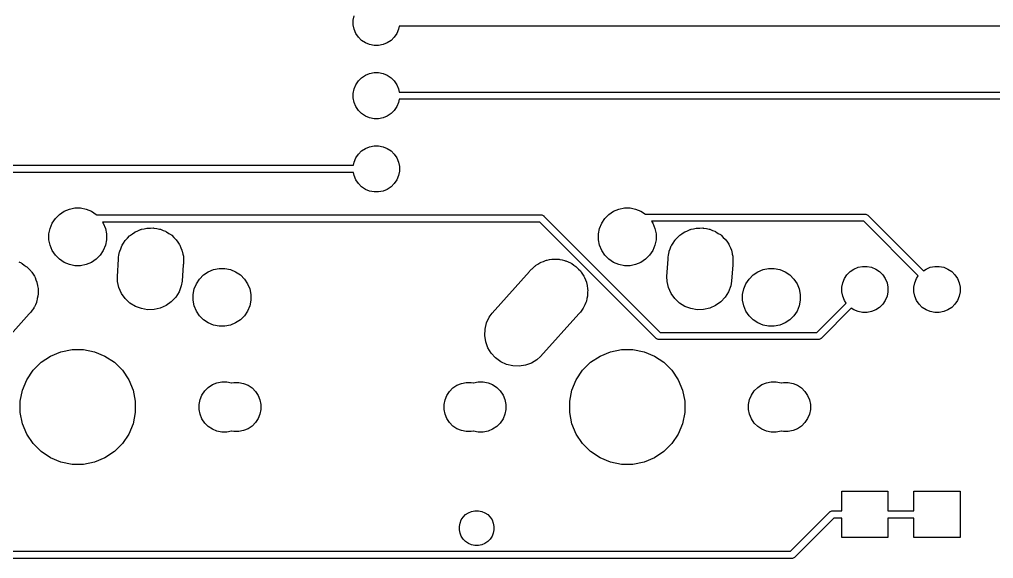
# Model space of a CAD drawing. Extents: x 53 to 306, y -113 to -55.
# Drawn here: x 97.99 to 131.76, y -110.03 to -91.34 of the extents above; entities that cross this region are included whole.
import ezdxf

# ---------------------------------------------------------------- set-up
doc = ezdxf.new("R2010")
doc.units = 0
doc.layers.add('BLACK', color=7, linetype='CONTINUOUS')

msp = doc.modelspace()

# ---------------------------------------------------------------- linework, layer by layer
at = {"layer": 'BLACK', "linetype": 'CONTINUOUS'}
for p, q in [((109.563, -91.3612), (109.594, -91.2066)), ((109.563, -91.5188), (109.563, -91.3612)), ((109.594, -91.6734), (109.563, -91.5188)), ((109.654, -91.8189), (109.594, -91.6734)), ((109.742, -91.95), (109.654, -91.8189)), ((111.072, -91.8189), (110.984, -91.95)), ((111.132, -91.6734), (111.072, -91.8189)), ((111.154, -91.565), (111.132, -91.6734)), ((204.857, -91.565), (111.154, -91.565)), ((109.853, -92.0614), (109.742, -91.95)), ((109.984, -92.149), (109.853, -92.0614)), ((110.13, -92.2093), (109.984, -92.149)), ((110.742, -92.149), (110.596, -92.2093)), ((110.873, -92.0614), (110.742, -92.149)), ((110.984, -91.95), (110.873, -92.0614)), ((110.284, -92.24), (110.13, -92.2093)), ((110.442, -92.24), (110.284, -92.24)), ((110.596, -92.2093), (110.442, -92.24)), ((110.13, -93.2107), (110.284, -93.18)), ((110.284, -93.18), (110.442, -93.18)), ((110.442, -93.18), (110.596, -93.2107)), ((109.654, -93.6011), (109.742, -93.47)), ((109.742, -93.47), (109.853, -93.3586)), ((109.853, -93.3586), (109.984, -93.271)), ((109.984, -93.271), (110.13, -93.2107)), ((110.596, -93.2107), (110.742, -93.271)), ((110.742, -93.271), (110.873, -93.3586)), ((110.873, -93.3586), (110.984, -93.47)), ((110.984, -93.47), (111.072, -93.6011)), ((109.563, -93.9012), (109.594, -93.7466)), ((109.594, -93.7466), (109.654, -93.6011)), ((111.072, -93.6011), (111.132, -93.7466)), ((111.132, -93.7466), (111.154, -93.855)), ((111.154, -93.855), (202.346, -93.855)), ((109.563, -94.0588), (109.563, -93.9012)), ((109.594, -94.2134), (109.563, -94.0588)), ((109.654, -94.3589), (109.594, -94.2134)), ((111.132, -94.2134), (111.072, -94.3589)), ((111.154, -94.105), (111.132, -94.2134)), ((202.301, -94.105), (111.154, -94.105)), ((109.742, -94.49), (109.654, -94.3589)), ((109.853, -94.6014), (109.742, -94.49)), ((110.984, -94.49), (110.873, -94.6014)), ((111.072, -94.3589), (110.984, -94.49)), ((109.984, -94.689), (109.853, -94.6014)), ((110.13, -94.7493), (109.984, -94.689)), ((110.284, -94.78), (110.13, -94.7493)), ((110.442, -94.78), (110.284, -94.78)), ((110.596, -94.7493), (110.442, -94.78)), ((110.742, -94.689), (110.596, -94.7493)), ((110.873, -94.6014), (110.742, -94.689)), ((109.742, -96.01), (109.853, -95.8986)), ((109.853, -95.8986), (109.984, -95.811)), ((109.984, -95.811), (110.13, -95.7507)), ((110.13, -95.7507), (110.284, -95.72)), ((110.284, -95.72), (110.442, -95.72)), ((110.442, -95.72), (110.596, -95.7507)), ((110.596, -95.7507), (110.742, -95.811)), ((110.742, -95.811), (110.873, -95.8986)), ((110.873, -95.8986), (110.984, -96.01)), ((109.594, -96.2866), (109.654, -96.1411)), ((109.654, -96.1411), (109.742, -96.01)), ((110.984, -96.01), (111.072, -96.1411)), ((111.072, -96.1411), (111.132, -96.2866)), ((92.2041, -96.395), (109.572, -96.395)), ((109.572, -96.395), (109.594, -96.2866)), ((111.132, -96.2866), (111.163, -96.4412)), ((111.163, -96.4412), (111.163, -96.5988)), ((109.572, -96.645), (92.2498, -96.645)), ((109.594, -96.7534), (109.572, -96.645)), ((109.654, -96.8989), (109.594, -96.7534)), ((109.742, -97.03), (109.654, -96.8989)), ((111.072, -96.8989), (110.984, -97.03)), ((111.132, -96.7534), (111.072, -96.8989)), ((111.163, -96.5988), (111.132, -96.7534)), ((109.853, -97.1414), (109.742, -97.03)), ((109.984, -97.229), (109.853, -97.1414)), ((110.13, -97.2893), (109.984, -97.229)), ((110.742, -97.229), (110.596, -97.2893)), ((110.873, -97.1414), (110.742, -97.229)), ((110.984, -97.03), (110.873, -97.1414)), ((110.284, -97.32), (110.13, -97.2893)), ((110.442, -97.32), (110.284, -97.32)), ((110.596, -97.2893), (110.442, -97.32)), ((99.5383, -97.9888), (99.7203, -97.9134)), ((99.7203, -97.9134), (99.9135, -97.875)), ((99.9135, -97.875), (100.11, -97.875)), ((100.11, -97.875), (100.304, -97.9134)), ((100.304, -97.9134), (100.486, -97.9888)), ((118.588, -97.9888), (118.77, -97.9134)), ((118.77, -97.9134), (118.964, -97.875)), ((118.964, -97.875), (119.16, -97.875)), ((119.16, -97.875), (119.354, -97.9134)), ((119.354, -97.9134), (119.536, -97.9888)), ((99.1258, -98.4013), (99.2352, -98.2375)), ((99.2352, -98.2375), (99.3745, -98.0982)), ((99.3745, -98.0982), (99.5383, -97.9888)), ((100.486, -97.9888), (100.649, -98.0982)), ((100.649, -98.0982), (100.666, -98.1152)), ((100.666, -98.1152), (116.076, -98.1152)), ((116.076, -98.1152), (116.082, -98.1146)), ((116.082, -98.1146), (116.088, -98.1152)), ((116.088, -98.1152), (116.088, -98.1152)), ((116.088, -98.1152), (116.106, -98.117)), ((116.106, -98.117), (116.13, -98.1242)), ((116.13, -98.1242), (116.151, -98.1358)), ((116.151, -98.1358), (116.171, -98.1514)), ((116.171, -98.1514), (116.174, -98.1562)), ((116.174, -98.1562), (120.206, -102.188)), ((118.176, -98.4013), (118.285, -98.2375)), ((118.285, -98.2375), (118.425, -98.0982)), ((118.425, -98.0982), (118.588, -97.9888)), ((119.536, -97.9888), (119.69, -98.0916)), ((119.69, -98.0916), (119.701, -98.0881)), ((119.701, -98.0881), (119.72, -98.0863)), ((119.72, -98.0863), (119.726, -98.0857)), ((119.72, -98.0863), (119.72, -98.0863)), ((119.726, -98.0857), (119.732, -98.0863)), ((119.732, -98.0863), (127.305, -98.0863)), ((127.305, -98.0863), (127.311, -98.0857)), ((127.311, -98.0857), (127.317, -98.0863)), ((127.317, -98.0863), (127.317, -98.0863)), ((127.317, -98.0863), (127.336, -98.0881)), ((127.336, -98.0881), (127.359, -98.0953)), ((127.359, -98.0953), (127.381, -98.1069)), ((127.381, -98.1069), (127.4, -98.1225)), ((127.4, -98.1225), (127.404, -98.1273)), ((127.404, -98.1273), (129.329, -100.052)), ((99.012, -98.7765), (99.0504, -98.5833)), ((99.0504, -98.5833), (99.1258, -98.4013)), ((116.03, -98.3652), (100.874, -98.3652)), ((100.874, -98.3652), (100.898, -98.4013)), ((100.898, -98.4013), (100.974, -98.5833)), ((100.974, -98.5833), (101.012, -98.7765)), ((102.224, -98.6132), (102.312, -98.5958)), ((102.312, -98.5958), (102.407, -98.5738)), ((102.407, -98.5738), (102.425, -98.5733)), ((102.425, -98.5733), (102.441, -98.57)), ((102.441, -98.57), (102.534, -98.57)), ((102.534, -98.57), (102.628, -98.5671)), ((102.628, -98.5671), (102.645, -98.57)), ((102.645, -98.57), (102.663, -98.57)), ((102.663, -98.57), (102.756, -98.5886)), ((102.756, -98.5886), (102.847, -98.6038)), ((102.847, -98.6038), (102.863, -98.6097)), ((120.061, -102.397), (116.03, -98.3652)), ((118.062, -98.7765), (118.1, -98.5833)), ((118.1, -98.5833), (118.176, -98.4013)), ((127.26, -98.3363), (119.905, -98.3363)), ((119.905, -98.3363), (119.948, -98.4013)), ((119.948, -98.4013), (120.024, -98.5833)), ((120.024, -98.5833), (120.062, -98.7765)), ((121.274, -98.6132), (121.362, -98.5958)), ((121.362, -98.5958), (121.457, -98.5738)), ((121.457, -98.5738), (121.475, -98.5733)), ((121.475, -98.5733), (121.491, -98.57)), ((121.491, -98.57), (121.584, -98.57)), ((121.584, -98.57), (121.678, -98.5671)), ((121.678, -98.5671), (121.695, -98.57)), ((121.695, -98.57), (121.713, -98.57)), ((121.713, -98.57), (121.806, -98.5886)), ((121.806, -98.5886), (121.897, -98.6038)), ((121.897, -98.6038), (121.913, -98.6097)), ((129.152, -100.229), (127.26, -98.3363)), ((99.012, -98.9735), (99.012, -98.7765)), ((101.012, -98.7765), (101.012, -98.9735)), ((101.678, -98.9779), (101.736, -98.9198)), ((101.736, -98.9198), (101.808, -98.8431)), ((101.808, -98.8431), (101.824, -98.832)), ((101.824, -98.832), (101.835, -98.8212)), ((101.835, -98.8212), (101.905, -98.7744)), ((101.905, -98.7744), (101.989, -98.7145)), ((101.989, -98.7145), (102.006, -98.7068)), ((102.006, -98.7068), (102.019, -98.698)), ((102.019, -98.698), (102.099, -98.6649)), ((102.099, -98.6649), (102.191, -98.6236)), ((102.191, -98.6236), (102.209, -98.6195)), ((102.209, -98.6195), (102.224, -98.6132)), ((102.863, -98.6097), (102.88, -98.6132)), ((102.88, -98.6132), (102.971, -98.6509)), ((102.971, -98.6509), (103.054, -98.6824)), ((103.054, -98.6824), (103.068, -98.691)), ((103.068, -98.691), (103.085, -98.698)), ((103.085, -98.698), (103.169, -98.7542)), ((103.169, -98.7542), (103.242, -98.7999)), ((103.242, -98.7999), (103.253, -98.8107)), ((103.253, -98.8107), (103.269, -98.8212)), ((103.269, -98.8212), (103.342, -98.8944)), ((103.342, -98.8944), (103.403, -98.9518)), ((118.062, -98.9735), (118.062, -98.7765)), ((120.062, -98.7765), (120.062, -98.9735)), ((120.728, -98.9779), (120.786, -98.9198)), ((120.786, -98.9198), (120.858, -98.8431)), ((120.858, -98.8431), (120.874, -98.832)), ((120.874, -98.832), (120.885, -98.8212)), ((120.885, -98.8212), (120.955, -98.7744)), ((120.955, -98.7744), (121.039, -98.7145)), ((121.039, -98.7145), (121.056, -98.7068)), ((121.056, -98.7068), (121.069, -98.698)), ((121.069, -98.698), (121.149, -98.6649)), ((121.149, -98.6649), (121.241, -98.6236)), ((121.241, -98.6236), (121.259, -98.6195)), ((121.259, -98.6195), (121.274, -98.6132)), ((121.913, -98.6097), (121.93, -98.6132)), ((121.93, -98.6132), (122.021, -98.6509)), ((122.021, -98.6509), (122.104, -98.6824)), ((122.104, -98.6824), (122.118, -98.691)), ((122.118, -98.691), (122.135, -98.698)), ((122.135, -98.698), (122.219, -98.7542)), ((122.219, -98.7542), (122.292, -98.7999)), ((122.292, -98.7999), (122.303, -98.8107)), ((122.303, -98.8107), (122.319, -98.8212)), ((122.319, -98.8212), (122.392, -98.8944)), ((122.392, -98.8944), (122.453, -98.9518)), ((99.0504, -99.1667), (99.012, -98.9735)), ((99.1258, -99.3487), (99.0504, -99.1667)), ((100.974, -99.1667), (100.898, -99.3487)), ((101.012, -98.9735), (100.974, -99.1667)), ((101.501, -99.2936), (101.539, -99.1923)), ((101.539, -99.1923), (101.549, -99.1756)), ((101.549, -99.1756), (101.555, -99.1621)), ((101.555, -99.1621), (101.6, -99.0952)), ((101.6, -99.0952), (101.657, -99.0045)), ((101.657, -99.0045), (101.67, -98.9903)), ((101.67, -98.9903), (101.678, -98.9779)), ((103.403, -98.9518), (103.412, -98.9643)), ((103.412, -98.9643), (103.426, -98.9779)), ((103.426, -98.9779), (103.485, -99.0657)), ((103.485, -99.0657), (103.532, -99.1323)), ((103.532, -99.1323), (103.538, -99.1459)), ((103.538, -99.1459), (103.549, -99.1621)), ((103.549, -99.1621), (103.59, -99.2613)), ((103.59, -99.2613), (103.623, -99.3344)), ((118.1, -99.1667), (118.062, -98.9735)), ((118.176, -99.3487), (118.1, -99.1667)), ((120.024, -99.1667), (119.948, -99.3487)), ((120.062, -98.9735), (120.024, -99.1667)), ((120.551, -99.2936), (120.589, -99.1923)), ((120.589, -99.1923), (120.599, -99.1756)), ((120.599, -99.1756), (120.605, -99.1621)), ((120.605, -99.1621), (120.65, -99.0952)), ((120.65, -99.0952), (120.707, -99.0045)), ((120.707, -99.0045), (120.72, -98.9903)), ((120.72, -98.9903), (120.728, -98.9779)), ((122.453, -98.9518), (122.462, -98.9643)), ((122.462, -98.9643), (122.476, -98.9779)), ((122.476, -98.9779), (122.535, -99.0657)), ((122.535, -99.0657), (122.582, -99.1323)), ((122.582, -99.1323), (122.588, -99.1459)), ((122.588, -99.1459), (122.599, -99.1621)), ((122.599, -99.1621), (122.64, -99.2613)), ((122.64, -99.2613), (122.673, -99.3344)), ((99.2352, -99.5125), (99.1258, -99.3487)), ((99.3745, -99.6518), (99.2352, -99.5125)), ((100.789, -99.5125), (100.649, -99.6518)), ((100.898, -99.3487), (100.789, -99.5125)), ((101.427, -99.5842), (101.442, -99.507)), ((101.427, -99.65), (101.427, -99.5842)), ((101.442, -99.507), (101.46, -99.3995)), ((101.46, -99.3995), (101.467, -99.381)), ((101.467, -99.381), (101.47, -99.3668)), ((101.47, -99.3668), (101.501, -99.2936)), ((103.623, -99.3344), (103.626, -99.3486)), ((103.626, -99.3486), (103.634, -99.3668)), ((103.634, -99.3668), (103.655, -99.4732)), ((103.655, -99.4732), (103.673, -99.5503)), ((103.673, -99.5503), (103.673, -99.5647)), ((103.673, -99.5647), (103.677, -99.5842)), ((103.677, -99.5842), (103.677, -99.6933)), ((118.285, -99.5125), (118.176, -99.3487)), ((118.425, -99.6518), (118.285, -99.5125)), ((119.839, -99.5125), (119.699, -99.6518)), ((119.948, -99.3487), (119.839, -99.5125)), ((120.477, -99.5842), (120.492, -99.507)), ((120.477, -99.65), (120.477, -99.5842)), ((120.492, -99.507), (120.51, -99.3995)), ((120.51, -99.3995), (120.517, -99.381)), ((120.517, -99.381), (120.52, -99.3668)), ((120.52, -99.3668), (120.551, -99.2936)), ((122.673, -99.3344), (122.676, -99.3486)), ((122.676, -99.3486), (122.684, -99.3668)), ((122.684, -99.3668), (122.705, -99.4732)), ((122.705, -99.4732), (122.723, -99.5503)), ((122.723, -99.5503), (122.723, -99.5647)), ((122.723, -99.5647), (122.727, -99.5842)), ((122.727, -99.5842), (122.727, -99.6933)), ((97.9655, -99.7451), (98.0449, -99.778)), ((98.0449, -99.778), (98.0656, -99.7919)), ((98.0656, -99.7919), (98.0883, -99.8025)), ((98.0883, -99.8025), (98.1576, -99.8534)), ((98.1576, -99.8534), (98.2291, -99.9012)), ((98.2291, -99.9012), (98.2468, -99.9188)), ((98.2468, -99.9188), (98.2669, -99.9336)), ((98.2669, -99.9336), (98.325, -99.997)), ((99.5383, -99.7612), (99.3745, -99.6518)), ((99.7203, -99.8366), (99.5383, -99.7612)), ((99.9135, -99.875), (99.7203, -99.8366)), ((100.11, -99.875), (99.9135, -99.875)), ((100.304, -99.8366), (100.11, -99.875)), ((100.486, -99.7612), (100.304, -99.8366)), ((100.649, -99.6518), (100.486, -99.7612)), ((101.386, -100.254), (101.427, -99.65)), ((103.669, -99.8471), (103.631, -100.407)), ((103.677, -99.8058), (103.669, -99.8471)), ((103.677, -99.6933), (103.678, -99.7163)), ((103.678, -99.7163), (103.677, -99.7265)), ((103.677, -99.7265), (103.677, -99.8058)), ((115.784, -99.9618), (115.845, -99.9012)), ((115.845, -99.9012), (115.866, -99.8873)), ((115.866, -99.8873), (115.884, -99.8704)), ((115.884, -99.8704), (115.958, -99.8257)), ((115.958, -99.8257), (116.029, -99.778)), ((116.029, -99.778), (116.052, -99.7685)), ((116.052, -99.7685), (116.074, -99.7555)), ((116.074, -99.7555), (116.155, -99.7261)), ((116.155, -99.7261), (116.234, -99.6932)), ((116.234, -99.6932), (116.258, -99.6884)), ((116.258, -99.6884), (116.282, -99.6798)), ((116.282, -99.6798), (116.367, -99.6667)), ((116.367, -99.6667), (116.451, -99.65)), ((116.451, -99.65), (116.476, -99.65)), ((116.476, -99.65), (116.501, -99.6462)), ((116.501, -99.6462), (116.587, -99.65)), ((116.587, -99.65), (116.673, -99.65)), ((116.673, -99.65), (116.697, -99.6549)), ((116.697, -99.6549), (116.722, -99.656)), ((116.722, -99.656), (116.806, -99.6765)), ((116.806, -99.6765), (116.89, -99.6932)), ((116.89, -99.6932), (116.913, -99.7028)), ((116.913, -99.7028), (116.937, -99.7087)), ((116.937, -99.7087), (117.015, -99.7451)), ((117.015, -99.7451), (117.095, -99.778)), ((117.095, -99.778), (117.116, -99.7919)), ((117.116, -99.7919), (117.138, -99.8025)), ((117.138, -99.8025), (117.208, -99.8534)), ((117.208, -99.8534), (117.279, -99.9012)), ((117.279, -99.9012), (117.297, -99.9188)), ((117.297, -99.9188), (117.317, -99.9336)), ((117.317, -99.9336), (117.375, -99.997)), ((118.588, -99.7612), (118.425, -99.6518)), ((118.77, -99.8366), (118.588, -99.7612)), ((118.964, -99.875), (118.77, -99.8366)), ((119.16, -99.875), (118.964, -99.875)), ((119.354, -99.8366), (119.16, -99.875)), ((119.536, -99.7612), (119.354, -99.8366)), ((119.699, -99.6518), (119.536, -99.7612)), ((120.436, -100.254), (120.477, -99.65)), ((122.719, -99.8471), (122.681, -100.407)), ((122.727, -99.8058), (122.719, -99.8471)), ((122.727, -99.6933), (122.728, -99.7163)), ((122.728, -99.7163), (122.727, -99.7265)), ((122.727, -99.7265), (122.727, -99.8058)), ((126.921, -99.991), (127.067, -99.9307)), ((127.067, -99.9307), (127.221, -99.9)), ((127.221, -99.9), (127.379, -99.9)), ((127.379, -99.9), (127.533, -99.9307)), ((127.533, -99.9307), (127.679, -99.991)), ((129.421, -99.991), (129.567, -99.9307)), ((129.567, -99.9307), (129.721, -99.9)), ((129.721, -99.9), (129.879, -99.9)), ((129.879, -99.9), (130.033, -99.9307)), ((130.033, -99.9307), (130.179, -99.991)), ((98.325, -99.997), (98.3858, -100.058)), ((98.3858, -100.058), (98.3997, -100.079)), ((98.3997, -100.079), (98.4166, -100.097)), ((98.4166, -100.097), (98.4611, -100.171)), ((98.4611, -100.171), (98.509, -100.242)), ((98.509, -100.242), (98.5185, -100.265)), ((98.5185, -100.265), (98.5315, -100.287)), ((98.5315, -100.287), (98.5608, -100.367)), ((101.391, -100.42), (101.386, -100.254)), ((104.235, -100.338), (104.375, -100.198)), ((104.375, -100.198), (104.538, -100.089)), ((104.538, -100.089), (104.72, -100.013)), ((104.72, -100.013), (104.914, -99.975)), ((104.914, -99.975), (105.11, -99.975)), ((105.11, -99.975), (105.304, -100.013)), ((105.304, -100.013), (105.486, -100.089)), ((105.486, -100.089), (105.649, -100.198)), ((105.649, -100.198), (105.789, -100.338)), ((114.378, -101.525), (115.671, -100.083)), ((115.671, -100.083), (115.688, -100.058)), ((115.688, -100.058), (115.745, -100.001)), ((115.745, -100.001), (115.762, -99.9825)), ((115.762, -99.9825), (115.784, -99.9618)), ((117.375, -99.997), (117.436, -100.058)), ((117.436, -100.058), (117.45, -100.079)), ((117.45, -100.079), (117.467, -100.097)), ((117.467, -100.097), (117.511, -100.171)), ((117.511, -100.171), (117.559, -100.242)), ((117.559, -100.242), (117.569, -100.265)), ((117.569, -100.265), (117.581, -100.287)), ((117.581, -100.287), (117.611, -100.367)), ((120.441, -100.42), (120.436, -100.254)), ((123.285, -100.338), (123.425, -100.198)), ((123.425, -100.198), (123.588, -100.089)), ((123.588, -100.089), (123.77, -100.013)), ((123.77, -100.013), (123.964, -99.975)), ((123.964, -99.975), (124.16, -99.975)), ((124.16, -99.975), (124.354, -100.013)), ((124.354, -100.013), (124.536, -100.089)), ((124.536, -100.089), (124.699, -100.198)), ((124.699, -100.198), (124.839, -100.338)), ((126.591, -100.321), (126.679, -100.19)), ((126.679, -100.19), (126.79, -100.079)), ((126.79, -100.079), (126.921, -99.991)), ((127.679, -99.991), (127.81, -100.079)), ((127.81, -100.079), (127.921, -100.19)), ((127.921, -100.19), (128.009, -100.321)), ((129.091, -100.321), (129.152, -100.229)), ((129.329, -100.052), (129.421, -99.991)), ((130.179, -99.991), (130.31, -100.079)), ((130.31, -100.079), (130.421, -100.19)), ((130.421, -100.19), (130.509, -100.321)), ((98.5608, -100.367), (98.5938, -100.447)), ((98.5938, -100.447), (98.5986, -100.471)), ((98.5986, -100.471), (98.6072, -100.495)), ((98.6072, -100.495), (98.6202, -100.58)), ((98.6202, -100.58), (98.637, -100.664)), ((101.441, -100.636), (101.391, -100.42)), ((103.603, -100.57), (103.525, -100.778)), ((103.631, -100.407), (103.603, -100.57)), ((104.05, -100.683), (104.126, -100.501)), ((104.126, -100.501), (104.235, -100.338)), ((105.789, -100.338), (105.898, -100.501)), ((105.898, -100.501), (105.974, -100.683)), ((117.611, -100.367), (117.644, -100.447)), ((117.644, -100.447), (117.649, -100.471)), ((117.649, -100.471), (117.657, -100.495)), ((117.657, -100.495), (117.67, -100.58)), ((117.67, -100.58), (117.687, -100.664)), ((120.491, -100.636), (120.441, -100.42)), ((122.653, -100.57), (122.575, -100.778)), ((122.681, -100.407), (122.653, -100.57)), ((123.1, -100.683), (123.176, -100.501)), ((123.176, -100.501), (123.285, -100.338)), ((124.839, -100.338), (124.948, -100.501)), ((124.948, -100.501), (125.024, -100.683)), ((126.5, -100.621), (126.531, -100.467)), ((126.5, -100.779), (126.5, -100.621)), ((126.531, -100.467), (126.591, -100.321)), ((128.009, -100.321), (128.069, -100.467)), ((128.069, -100.467), (128.1, -100.621)), ((128.1, -100.621), (128.1, -100.779)), ((129, -100.621), (129.031, -100.467)), ((129, -100.779), (129, -100.621)), ((129.031, -100.467), (129.091, -100.321)), ((130.509, -100.321), (130.569, -100.467)), ((130.569, -100.467), (130.6, -100.621)), ((130.6, -100.621), (130.6, -100.779)), ((98.631, -100.935), (98.6106, -101.019)), ((98.6321, -100.91), (98.631, -100.935)), ((98.637, -100.886), (98.6321, -100.91)), ((98.637, -100.664), (98.637, -100.689)), ((98.637, -100.689), (98.6408, -100.714)), ((98.6408, -100.714), (98.637, -100.8)), ((98.637, -100.8), (98.637, -100.886)), ((101.532, -100.838), (101.441, -100.636)), ((101.66, -101.018), (101.532, -100.838)), ((103.407, -100.966), (103.255, -101.127)), ((103.525, -100.778), (103.407, -100.966)), ((104.012, -100.877), (104.05, -100.683)), ((104.012, -101.073), (104.012, -100.877)), ((105.974, -100.683), (106.012, -100.877)), ((106.012, -100.877), (106.012, -101.073)), ((117.681, -100.935), (117.661, -101.019)), ((117.682, -100.91), (117.681, -100.935)), ((117.687, -100.886), (117.682, -100.91)), ((117.687, -100.664), (117.687, -100.689)), ((117.687, -100.689), (117.691, -100.714)), ((117.691, -100.714), (117.687, -100.8)), ((117.687, -100.8), (117.687, -100.886)), ((120.582, -100.838), (120.491, -100.636)), ((120.71, -101.018), (120.582, -100.838)), ((122.457, -100.966), (122.305, -101.127)), ((122.575, -100.778), (122.457, -100.966)), ((123.062, -100.877), (123.1, -100.683)), ((123.062, -101.073), (123.062, -100.877)), ((125.024, -100.683), (125.062, -100.877)), ((125.062, -100.877), (125.062, -101.073)), ((126.531, -100.933), (126.5, -100.779)), ((126.591, -101.079), (126.531, -100.933)), ((128.069, -100.933), (128.009, -101.079)), ((128.1, -100.779), (128.069, -100.933)), ((129.031, -100.933), (129, -100.779)), ((129.091, -101.079), (129.031, -100.933)), ((130.569, -100.933), (130.509, -101.079)), ((130.6, -100.779), (130.569, -100.933)), ((98.542, -101.228), (98.509, -101.308)), ((98.5782, -101.15), (98.542, -101.228)), ((98.5842, -101.126), (98.5782, -101.15)), ((98.5938, -101.103), (98.5842, -101.126)), ((98.6106, -101.019), (98.5938, -101.103)), ((101.821, -101.17), (101.66, -101.018)), ((102.009, -101.288), (101.821, -101.17)), ((102.217, -101.366), (102.009, -101.288)), ((103.075, -101.255), (102.873, -101.346)), ((103.255, -101.127), (103.075, -101.255)), ((104.05, -101.267), (104.012, -101.073)), ((104.126, -101.449), (104.05, -101.267)), ((105.974, -101.267), (105.898, -101.449)), ((106.012, -101.073), (105.974, -101.267)), ((117.592, -101.228), (117.559, -101.308)), ((117.628, -101.15), (117.592, -101.228)), ((117.634, -101.126), (117.628, -101.15)), ((117.644, -101.103), (117.634, -101.126)), ((117.661, -101.019), (117.644, -101.103)), ((120.871, -101.17), (120.71, -101.018)), ((121.059, -101.288), (120.871, -101.17)), ((121.267, -101.366), (121.059, -101.288)), ((122.125, -101.255), (121.923, -101.346)), ((122.305, -101.127), (122.125, -101.255)), ((123.1, -101.267), (123.062, -101.073)), ((123.176, -101.449), (123.1, -101.267)), ((125.024, -101.267), (124.948, -101.449)), ((125.062, -101.073), (125.024, -101.267)), ((125.636, -102.188), (126.652, -101.171)), ((126.652, -101.171), (126.591, -101.079)), ((127.921, -101.21), (127.81, -101.321)), ((128.009, -101.079), (127.921, -101.21)), ((129.179, -101.21), (129.091, -101.079)), ((129.29, -101.321), (129.179, -101.21)), ((130.421, -101.21), (130.31, -101.321)), ((130.509, -101.079), (130.421, -101.21)), ((98.3289, -101.549), (97.0024, -103.027)), ((98.3858, -101.492), (98.3289, -101.549)), ((98.4338, -101.42), (98.3858, -101.492)), ((98.4845, -101.351), (98.4338, -101.42)), ((98.495, -101.329), (98.4845, -101.351)), ((98.509, -101.308), (98.495, -101.329)), ((102.435, -101.403), (102.217, -101.366)), ((102.657, -101.396), (102.435, -101.403)), ((102.873, -101.346), (102.657, -101.396)), ((104.235, -101.612), (104.126, -101.449)), ((104.375, -101.752), (104.235, -101.612)), ((105.789, -101.612), (105.649, -101.752)), ((105.898, -101.449), (105.789, -101.612)), ((114.279, -101.659), (114.378, -101.525)), ((117.379, -101.549), (116.052, -103.027)), ((117.436, -101.492), (117.379, -101.549)), ((117.484, -101.42), (117.436, -101.492)), ((117.535, -101.351), (117.484, -101.42)), ((117.545, -101.329), (117.535, -101.351)), ((117.559, -101.308), (117.545, -101.329)), ((121.485, -101.403), (121.267, -101.366)), ((121.707, -101.396), (121.485, -101.403)), ((121.923, -101.346), (121.707, -101.396)), ((123.285, -101.612), (123.176, -101.449)), ((123.425, -101.752), (123.285, -101.612)), ((124.839, -101.612), (124.699, -101.752)), ((124.948, -101.449), (124.839, -101.612)), ((126.829, -101.348), (125.78, -102.397)), ((126.921, -101.409), (126.829, -101.348)), ((127.067, -101.469), (126.921, -101.409)), ((127.221, -101.5), (127.067, -101.469)), ((127.379, -101.5), (127.221, -101.5)), ((127.533, -101.469), (127.379, -101.5)), ((127.679, -101.409), (127.533, -101.469)), ((127.81, -101.321), (127.679, -101.409)), ((129.421, -101.409), (129.29, -101.321)), ((129.567, -101.469), (129.421, -101.409)), ((129.721, -101.5), (129.567, -101.469)), ((129.879, -101.5), (129.721, -101.5)), ((130.033, -101.469), (129.879, -101.5)), ((130.179, -101.409), (130.033, -101.469)), ((130.31, -101.321), (130.179, -101.409)), ((104.538, -101.861), (104.375, -101.752)), ((104.72, -101.937), (104.538, -101.861)), ((104.914, -101.975), (104.72, -101.937)), ((105.11, -101.975), (104.914, -101.975)), ((105.304, -101.937), (105.11, -101.975)), ((105.486, -101.861), (105.304, -101.937)), ((105.649, -101.752), (105.486, -101.861)), ((114.133, -102.075), (114.186, -101.86)), ((114.186, -101.86), (114.279, -101.659)), ((123.588, -101.861), (123.425, -101.752)), ((123.77, -101.937), (123.588, -101.861)), ((123.964, -101.975), (123.77, -101.937)), ((124.16, -101.975), (123.964, -101.975)), ((124.354, -101.937), (124.16, -101.975)), ((124.536, -101.861), (124.354, -101.937)), ((124.699, -101.752), (124.536, -101.861)), ((114.123, -102.296), (114.133, -102.075)), ((114.157, -102.515), (114.123, -102.296)), ((120.206, -102.188), (125.636, -102.188)), ((114.233, -102.723), (114.157, -102.515)), ((120.065, -102.402), (120.061, -102.397)), ((120.07, -102.405), (120.065, -102.402)), ((120.084, -102.417), (120.07, -102.405)), ((120.094, -102.422), (120.084, -102.417)), ((120.106, -102.429), (120.094, -102.422)), ((120.13, -102.436), (120.106, -102.429)), ((120.148, -102.438), (120.13, -102.436)), ((120.154, -102.438), (120.148, -102.438)), ((120.148, -102.438), (120.148, -102.438)), ((120.16, -102.438), (120.154, -102.438)), ((125.681, -102.438), (120.16, -102.438)), ((125.687, -102.438), (125.681, -102.438)), ((125.693, -102.438), (125.687, -102.438)), ((125.712, -102.436), (125.693, -102.438)), ((125.693, -102.438), (125.693, -102.438)), ((125.735, -102.429), (125.712, -102.436)), ((125.757, -102.417), (125.735, -102.429)), ((125.776, -102.402), (125.757, -102.417)), ((125.78, -102.397), (125.776, -102.402)), ((99.0675, -103.008), (99.4304, -102.858)), ((99.4304, -102.858), (99.8156, -102.781)), ((99.8156, -102.781), (100.208, -102.781)), ((100.208, -102.781), (100.594, -102.858)), ((100.594, -102.858), (100.956, -103.008)), ((114.347, -102.913), (114.233, -102.723)), ((114.497, -103.076), (114.347, -102.913)), ((118.118, -103.008), (118.48, -102.858)), ((118.48, -102.858), (118.866, -102.781)), ((118.866, -102.781), (119.258, -102.781)), ((119.258, -102.781), (119.644, -102.858)), ((119.644, -102.858), (120.006, -103.008)), ((98.4632, -103.504), (98.741, -103.226)), ((98.741, -103.226), (99.0675, -103.008)), ((100.956, -103.008), (101.283, -103.226)), ((101.283, -103.226), (101.561, -103.504)), ((114.676, -103.208), (114.497, -103.076)), ((114.877, -103.301), (114.676, -103.208)), ((115.092, -103.354), (114.877, -103.301)), ((115.532, -103.33), (115.313, -103.364)), ((115.74, -103.254), (115.532, -103.33)), ((115.93, -103.14), (115.74, -103.254)), ((116.052, -103.027), (115.93, -103.14)), ((117.513, -103.504), (117.791, -103.226)), ((117.791, -103.226), (118.118, -103.008)), ((120.006, -103.008), (120.333, -103.226)), ((120.333, -103.226), (120.611, -103.504)), ((98.245, -103.831), (98.4632, -103.504)), ((101.561, -103.504), (101.779, -103.831)), ((115.313, -103.364), (115.092, -103.354)), ((117.295, -103.831), (117.513, -103.504)), ((120.611, -103.504), (120.829, -103.831)), ((98.0947, -104.193), (98.245, -103.831)), ((101.779, -103.831), (101.929, -104.193)), ((104.534, -104.095), (104.678, -104)), ((104.678, -104), (104.837, -103.934)), ((104.837, -103.934), (105.006, -103.9)), ((105.006, -103.9), (105.178, -103.9)), ((105.178, -103.9), (105.347, -103.934)), ((105.347, -103.934), (105.359, -103.939)), ((105.359, -103.939), (105.428, -103.925)), ((105.428, -103.925), (105.596, -103.925)), ((105.596, -103.925), (105.76, -103.958)), ((105.76, -103.958), (105.915, -104.022)), ((113.159, -104.022), (113.314, -103.958)), ((113.314, -103.958), (113.478, -103.925)), ((113.478, -103.925), (113.646, -103.925)), ((113.646, -103.925), (113.715, -103.939)), ((113.715, -103.939), (113.727, -103.934)), ((113.727, -103.934), (113.896, -103.9)), ((113.896, -103.9), (114.068, -103.9)), ((114.068, -103.9), (114.237, -103.934)), ((114.237, -103.934), (114.396, -104)), ((114.396, -104), (114.54, -104.095)), ((117.145, -104.193), (117.295, -103.831)), ((120.829, -103.831), (120.979, -104.193)), ((123.584, -104.095), (123.728, -104)), ((123.728, -104), (123.887, -103.934)), ((123.887, -103.934), (124.056, -103.9)), ((124.056, -103.9), (124.228, -103.9)), ((124.228, -103.9), (124.397, -103.934)), ((124.397, -103.934), (124.409, -103.939)), ((124.409, -103.939), (124.478, -103.925)), ((124.478, -103.925), (124.646, -103.925)), ((124.646, -103.925), (124.81, -103.958)), ((124.81, -103.958), (124.965, -104.022)), ((98.0181, -104.579), (98.0947, -104.193)), ((101.929, -104.193), (102.006, -104.579)), ((104.317, -104.361), (104.412, -104.217)), ((104.412, -104.217), (104.534, -104.095)), ((105.915, -104.022), (106.054, -104.115)), ((106.054, -104.115), (106.172, -104.233)), ((106.172, -104.233), (106.265, -104.372)), ((112.809, -104.372), (112.902, -104.233)), ((112.902, -104.233), (113.02, -104.115)), ((113.02, -104.115), (113.159, -104.022)), ((114.54, -104.095), (114.662, -104.217)), ((114.662, -104.217), (114.757, -104.361)), ((117.068, -104.579), (117.145, -104.193)), ((120.979, -104.193), (121.056, -104.579)), ((123.367, -104.361), (123.462, -104.217)), ((123.462, -104.217), (123.584, -104.095)), ((124.965, -104.022), (125.104, -104.115)), ((125.104, -104.115), (125.222, -104.233)), ((125.222, -104.233), (125.315, -104.372)), ((98.0181, -104.971), (98.0181, -104.579)), ((102.006, -104.579), (102.006, -104.971)), ((104.217, -104.689), (104.251, -104.52)), ((104.251, -104.52), (104.317, -104.361)), ((106.265, -104.372), (106.329, -104.527)), ((106.329, -104.527), (106.362, -104.691)), ((112.712, -104.691), (112.745, -104.527)), ((112.745, -104.527), (112.809, -104.372)), ((114.757, -104.361), (114.823, -104.52)), ((114.823, -104.52), (114.857, -104.689)), ((117.068, -104.971), (117.068, -104.579)), ((121.056, -104.579), (121.056, -104.971)), ((123.267, -104.689), (123.301, -104.52)), ((123.301, -104.52), (123.367, -104.361)), ((125.315, -104.372), (125.379, -104.527)), ((125.379, -104.527), (125.412, -104.691)), ((98.0947, -105.357), (98.0181, -104.971)), ((102.006, -104.971), (101.929, -105.357)), ((104.217, -104.861), (104.217, -104.689)), ((104.251, -105.03), (104.217, -104.861)), ((106.362, -104.859), (106.329, -105.023)), ((106.362, -104.691), (106.362, -104.859)), ((112.712, -104.859), (112.712, -104.691)), ((112.745, -105.023), (112.712, -104.859)), ((114.857, -104.861), (114.823, -105.03)), ((114.857, -104.689), (114.857, -104.861)), ((117.145, -105.357), (117.068, -104.971)), ((121.056, -104.971), (120.979, -105.357)), ((123.267, -104.861), (123.267, -104.689)), ((123.301, -105.03), (123.267, -104.861)), ((125.412, -104.859), (125.379, -105.023)), ((125.412, -104.691), (125.412, -104.859)), ((98.245, -105.719), (98.0947, -105.357)), ((101.929, -105.357), (101.779, -105.719)), ((104.317, -105.189), (104.251, -105.03)), ((104.412, -105.333), (104.317, -105.189)), ((104.534, -105.455), (104.412, -105.333)), ((106.172, -105.317), (106.054, -105.435)), ((106.265, -105.178), (106.172, -105.317)), ((106.329, -105.023), (106.265, -105.178)), ((112.809, -105.178), (112.745, -105.023)), ((112.902, -105.317), (112.809, -105.178)), ((113.02, -105.435), (112.902, -105.317)), ((114.662, -105.333), (114.54, -105.455)), ((114.757, -105.189), (114.662, -105.333)), ((114.823, -105.03), (114.757, -105.189)), ((117.295, -105.719), (117.145, -105.357)), ((120.979, -105.357), (120.829, -105.719)), ((123.367, -105.189), (123.301, -105.03)), ((123.462, -105.333), (123.367, -105.189)), ((123.584, -105.455), (123.462, -105.333)), ((125.222, -105.317), (125.104, -105.435)), ((125.315, -105.178), (125.222, -105.317)), ((125.379, -105.023), (125.315, -105.178)), ((104.678, -105.55), (104.534, -105.455)), ((104.837, -105.616), (104.678, -105.55)), ((105.006, -105.65), (104.837, -105.616)), ((105.178, -105.65), (105.006, -105.65)), ((105.347, -105.616), (105.178, -105.65)), ((105.359, -105.611), (105.347, -105.616)), ((105.428, -105.625), (105.359, -105.611)), ((105.596, -105.625), (105.428, -105.625)), ((105.76, -105.592), (105.596, -105.625)), ((105.915, -105.528), (105.76, -105.592)), ((106.054, -105.435), (105.915, -105.528)), ((113.159, -105.528), (113.02, -105.435)), ((113.314, -105.592), (113.159, -105.528)), ((113.478, -105.625), (113.314, -105.592)), ((113.646, -105.625), (113.478, -105.625)), ((113.715, -105.611), (113.646, -105.625)), ((113.727, -105.616), (113.715, -105.611)), ((113.896, -105.65), (113.727, -105.616)), ((114.068, -105.65), (113.896, -105.65)), ((114.237, -105.616), (114.068, -105.65)), ((114.396, -105.55), (114.237, -105.616)), ((114.54, -105.455), (114.396, -105.55)), ((123.728, -105.55), (123.584, -105.455)), ((123.887, -105.616), (123.728, -105.55)), ((124.056, -105.65), (123.887, -105.616)), ((124.228, -105.65), (124.056, -105.65)), ((124.397, -105.616), (124.228, -105.65)), ((124.409, -105.611), (124.397, -105.616)), ((124.478, -105.625), (124.409, -105.611)), ((124.646, -105.625), (124.478, -105.625)), ((124.81, -105.592), (124.646, -105.625)), ((124.965, -105.528), (124.81, -105.592)), ((125.104, -105.435), (124.965, -105.528)), ((98.4632, -106.046), (98.245, -105.719)), ((101.779, -105.719), (101.561, -106.046)), ((117.513, -106.046), (117.295, -105.719)), ((120.829, -105.719), (120.611, -106.046)), ((98.741, -106.324), (98.4632, -106.046)), ((99.0675, -106.542), (98.741, -106.324)), ((101.283, -106.324), (100.956, -106.542)), ((101.561, -106.046), (101.283, -106.324)), ((117.791, -106.324), (117.513, -106.046)), ((118.118, -106.542), (117.791, -106.324)), ((120.333, -106.324), (120.006, -106.542)), ((120.611, -106.046), (120.333, -106.324)), ((99.4304, -106.692), (99.0675, -106.542)), ((99.8156, -106.769), (99.4304, -106.692)), ((100.594, -106.692), (100.208, -106.769)), ((100.956, -106.542), (100.594, -106.692)), ((118.48, -106.692), (118.118, -106.542)), ((118.866, -106.769), (118.48, -106.692)), ((119.644, -106.692), (119.258, -106.769)), ((120.006, -106.542), (119.644, -106.692)), ((100.208, -106.769), (99.8156, -106.769)), ((119.258, -106.769), (118.866, -106.769)), ((126.5, -108.375), (126.5, -107.7)), ((126.5, -107.7), (128.1, -107.7)), ((128.1, -107.7), (128.1, -108.375)), ((129, -108.375), (129, -107.7)), ((129, -107.7), (130.6, -107.7)), ((130.6, -107.7), (130.6, -109.3)), ((113.667, -108.398), (113.783, -108.375)), ((113.783, -108.375), (113.901, -108.375)), ((113.901, -108.375), (114.017, -108.398)), ((126.094, -108.404), (126.105, -108.396)), ((126.105, -108.396), (126.127, -108.384)), ((126.127, -108.384), (126.15, -108.377)), ((126.15, -108.377), (126.169, -108.375)), ((126.169, -108.375), (126.175, -108.374)), ((126.169, -108.375), (126.169, -108.375)), ((126.175, -108.374), (126.181, -108.375)), ((126.181, -108.375), (126.5, -108.375)), ((128.1, -108.375), (129, -108.375)), ((113.265, -108.8), (113.31, -108.691)), ((113.31, -108.691), (113.376, -108.593)), ((113.376, -108.593), (113.46, -108.509)), ((113.46, -108.509), (113.558, -108.443)), ((113.558, -108.443), (113.667, -108.398)), ((114.017, -108.398), (114.126, -108.443)), ((114.126, -108.443), (114.224, -108.509)), ((114.224, -108.509), (114.308, -108.593)), ((114.308, -108.593), (114.374, -108.691)), ((114.374, -108.691), (114.419, -108.8)), ((124.718, -109.779), (126.082, -108.416)), ((126.226, -108.625), (124.863, -109.989)), ((126.082, -108.416), (126.086, -108.411)), ((126.086, -108.411), (126.094, -108.404)), ((126.5, -108.625), (126.226, -108.625)), ((126.5, -109.3), (126.5, -108.625)), ((129, -108.625), (128.1, -108.625)), ((128.1, -108.625), (128.1, -109.3)), ((129, -109.3), (129, -108.625)), ((113.242, -108.916), (113.265, -108.8)), ((113.242, -109.034), (113.242, -108.916)), ((113.265, -109.15), (113.242, -109.034)), ((114.419, -108.8), (114.442, -108.916)), ((114.442, -109.034), (114.419, -109.15)), ((114.442, -108.916), (114.442, -109.034)), ((113.31, -109.259), (113.265, -109.15)), ((113.376, -109.357), (113.31, -109.259)), ((113.46, -109.441), (113.376, -109.357)), ((114.308, -109.357), (114.224, -109.441)), ((114.374, -109.259), (114.308, -109.357)), ((114.419, -109.15), (114.374, -109.259)), ((128.1, -109.3), (126.5, -109.3)), ((130.6, -109.3), (129, -109.3)), ((113.558, -109.507), (113.46, -109.441)), ((113.667, -109.552), (113.558, -109.507)), ((113.783, -109.575), (113.667, -109.552)), ((113.901, -109.575), (113.783, -109.575)), ((114.017, -109.552), (113.901, -109.575)), ((114.126, -109.507), (114.017, -109.552)), ((114.224, -109.441), (114.126, -109.507)), ((124.764, -110.029), (75.3546, -110.029)), ((75.4003, -109.779), (124.718, -109.779)), ((124.77, -110.03), (124.764, -110.029)), ((124.776, -110.029), (124.77, -110.03)), ((124.795, -110.028), (124.776, -110.029)), ((124.776, -110.029), (124.776, -110.029)), ((124.818, -110.021), (124.795, -110.028)), ((124.84, -110.009), (124.818, -110.021)), ((124.859, -109.993), (124.84, -110.009)), ((124.863, -109.989), (124.859, -109.993))]:
    msp.add_line(p, q, dxfattribs=at)

doc.saveas('drawing.dxf')
